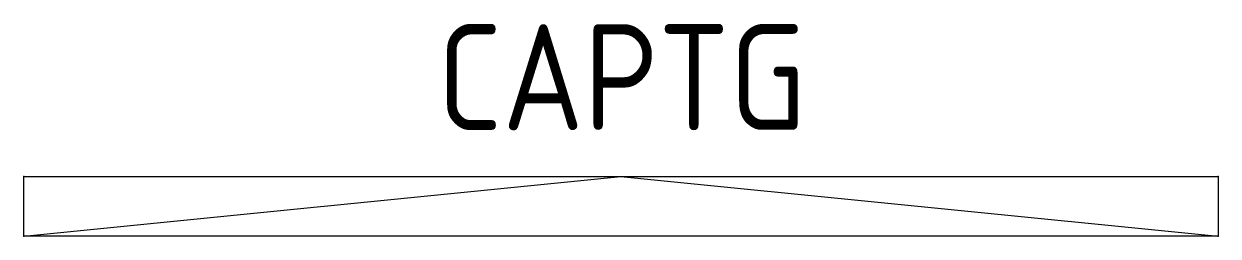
# Model space of a CAD drawing. Extents: x 0 to 45, y 0 to 8.
import ezdxf
from ezdxf.enums import TextEntityAlignment as Align

# ---------------------------------------------------------------- set-up
doc = ezdxf.new("R2010")
doc.units = 0
doc.header["$LTSCALE"] = 0.375
doc.header["$MEASUREMENT"] = 0
for name, color, linetype in [('A-FURN-P-PNLS-65', 3, 'Continuous'), ('A-FURN-P-PNLS-65-T', 3, 'Continuous'), ('A-FURN-P-POWR', 5, 'Continuous')]:
    doc.layers.add(name, color=color, linetype=linetype)
doc.styles.add('Notes', font='architxt.shx')

msp = doc.modelspace()

# ---------------------------------------------------------------- linework, layer by layer
at = {"layer": 'A-FURN-P-PNLS-65'}
for p, q in [((0, 0), (0, 2.25)), ((0, 2.25), (45, 2.25)), ((45, 2.25), (45, 0)), ((45, 0), (0, 0))]:
    msp.add_line(p, q, dxfattribs=at)
for p in [(0, 2.25), (45, 2.25), (0, 0), (45, 0)]:
    msp.add_point(p, dxfattribs=at)
at = {"layer": 'A-FURN-P-POWR'}
for p, q in [((0, 0), (22.5, 2.25)), ((22.5, 2.25), (45, 0))]:
    msp.add_line(p, q, dxfattribs=at)

# ---------------------------------------------------------------- texts
at = {"layer": 'A-FURN-P-PNLS-65-T', "style": 'Notes'}
msp.add_attdef('CAPTG', text='45/65', height=4, dxfattribs=at).set_placement((22.53125, 4), align=Align.CENTER)
at = {"layer": 'A-FURN-P-PNLS-65-T', "style": 'Notes', "flags": 1}
for tag, s in [('CAPPN', '98215P3'), ('CAPMG', 'STC'), ('CAPMC', 'SCT'), ('CAPQT', '1'), ('CAPDH', '0.000000'), ('CAPGC', '')]:
    msp.add_attdef(tag, (0, 0), s, height=0.001, dxfattribs=at)

doc.saveas('drawing.dxf')
